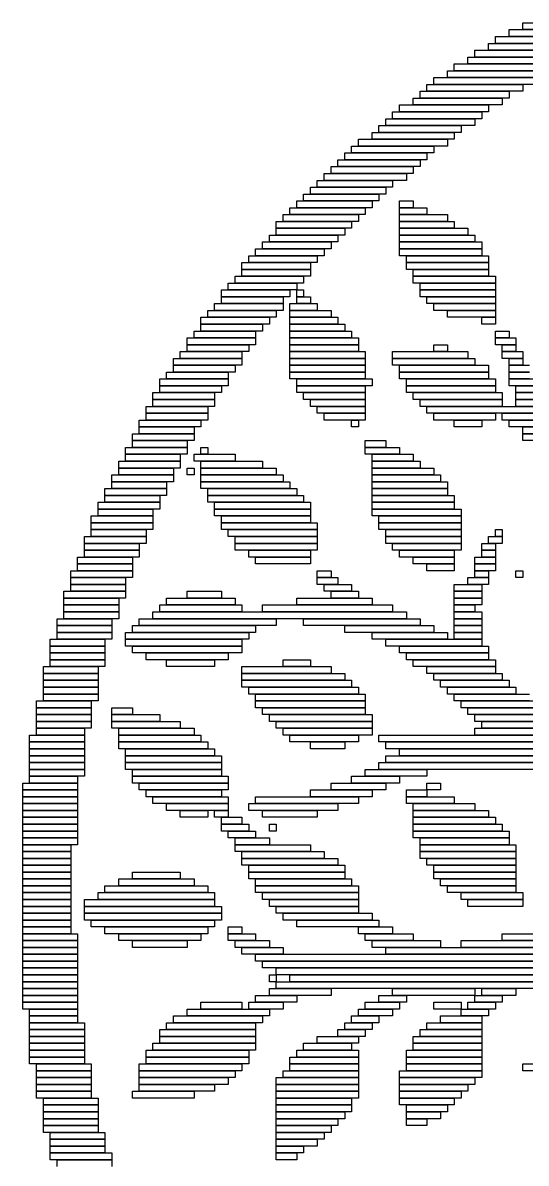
# Model space of a CAD drawing. Extents: x 366 to 657, y 364 to 660.
# Drawn here: x 366 to 439.5, y 474.5 to 641 of the extents above; entities that cross this region are included whole.
import ezdxf

# ---------------------------------------------------------------- set-up
doc = ezdxf.new("R2010")
doc.units = 0

msp = doc.modelspace()

# ---------------------------------------------------------------- linework, layer by layer
for p, q in [((437, 640), (454, 640)), ((437, 639), (437, 640)), ((439, 641), (457, 641)), ((439, 640), (439, 641)), ((457, 640), (439, 640)), ((434, 638), (450, 638)), ((434, 637), (434, 638)), ((435, 639), (452, 639)), ((435, 638), (435, 639)), ((452, 638), (435, 638)), ((454, 639), (437, 639)), ((432, 637), (448, 637)), ((432, 636), (432, 637)), ((450, 637), (434, 637)), ((429, 635), (444, 635)), ((429, 634), (429, 635)), ((431, 636), (446, 636)), ((431, 635), (431, 636)), ((446, 635), (431, 635)), ((448, 636), (432, 636)), ((426, 633), (441, 633)), ((426, 632), (426, 633)), ((428, 634), (443, 634)), ((428, 633), (428, 634)), ((443, 633), (428, 633)), ((444, 634), (429, 634)), ((425, 632), (439, 632)), ((425, 631), (425, 632)), ((441, 632), (426, 632)), ((439, 632), (439, 631)), ((423, 630), (436, 630)), ((423, 629), (423, 630)), ((424, 631), (437, 631)), ((424, 630), (424, 631)), ((437, 630), (424, 630)), ((439, 631), (425, 631)), ((436, 630), (436, 629)), ((437, 631), (437, 630)), ((420, 628), (433, 628)), ((420, 627), (420, 628)), ((421, 629), (434, 629)), ((421, 628), (421, 629)), ((434, 628), (421, 628)), ((436, 629), (423, 629)), ((433, 628), (433, 627)), ((434, 629), (434, 628)), ((419, 627), (432, 627)), ((419, 626), (419, 627)), ((433, 627), (420, 627)), ((432, 627), (432, 626)), ((417, 625), (429, 625)), ((417, 624), (417, 625)), ((418, 626), (430, 626)), ((418, 625), (418, 626)), ((430, 625), (418, 625)), ((432, 626), (419, 626)), ((429, 625), (429, 624)), ((430, 626), (430, 625)), ((414, 623), (426, 623)), ((414, 622), (414, 623)), ((415, 624), (428, 624)), ((415, 623), (415, 624)), ((428, 623), (415, 623)), ((429, 624), (417, 624)), ((426, 623), (426, 622)), ((428, 624), (428, 623)), ((413, 622), (425, 622)), ((413, 621), (413, 622)), ((426, 622), (414, 622)), ((425, 622), (425, 621)), ((411, 620), (423, 620)), ((411, 619), (411, 620)), ((412, 621), (424, 621)), ((412, 620), (412, 621)), ((424, 620), (412, 620)), ((425, 621), (413, 621)), ((423, 620), (423, 619)), ((424, 621), (424, 620)), ((409, 618), (420, 618)), ((409, 617), (409, 618)), ((410, 619), (422, 619)), ((410, 618), (410, 619)), ((422, 618), (410, 618)), ((423, 619), (411, 619)), ((420, 618), (420, 617)), ((422, 619), (422, 618)), ((408, 617), (419, 617)), ((408, 616), (408, 617)), ((420, 617), (409, 617)), ((419, 617), (419, 616)), ((406, 615), (417, 615)), ((406, 614), (406, 615)), ((407, 616), (418, 616)), ((407, 615), (407, 616)), ((418, 615), (407, 615)), ((419, 616), (408, 616)), ((417, 615), (417, 614)), ((418, 616), (418, 615)), ((421, 615), (423, 615)), ((421, 614), (421, 615)), ((423, 615), (423, 614)), ((404, 613), (415, 613)), ((404, 612), (404, 613)), ((405, 614), (416, 614)), ((405, 613), (405, 614)), ((416, 613), (405, 613)), ((417, 614), (406, 614)), ((415, 613), (415, 612)), ((416, 614), (416, 613)), ((423, 614), (421, 614)), ((421, 614), (425, 614)), ((421, 613), (421, 614)), ((425, 613), (421, 613)), ((421, 613), (428, 613)), ((421, 612), (421, 613)), ((425, 614), (425, 613)), ((428, 613), (428, 612)), ((403, 612), (414, 612)), ((403, 611), (403, 612)), ((415, 612), (404, 612)), ((414, 612), (414, 611)), ((428, 612), (421, 612)), ((421, 612), (429, 612)), ((421, 611), (421, 612)), ((429, 612), (429, 611)), ((402, 610), (412, 610)), ((402, 609), (402, 610)), ((414, 611), (403, 611)), ((403, 611), (413, 611)), ((403, 610), (403, 611)), ((413, 610), (403, 610)), ((412, 610), (412, 609)), ((413, 611), (413, 610)), ((429, 611), (421, 611)), ((421, 611), (431, 611)), ((421, 610), (421, 611)), ((431, 610), (421, 610)), ((421, 610), (432, 610)), ((421, 609), (421, 610)), ((431, 611), (431, 610)), ((432, 610), (432, 609)), ((400, 608), (410, 608)), ((400, 607), (400, 608)), ((401, 609), (411, 609)), ((401, 608), (401, 609)), ((411, 608), (401, 608)), ((412, 609), (402, 609)), ((410, 608), (410, 607)), ((411, 609), (411, 608)), ((432, 609), (421, 609)), ((421, 609), (433, 609)), ((421, 608), (421, 609)), ((433, 608), (421, 608)), ((421, 608), (433, 608)), ((421, 607), (421, 608)), ((433, 609), (433, 608)), ((433, 608), (433, 607)), ((399, 607), (409, 607)), ((399, 606), (399, 607)), ((410, 607), (400, 607)), ((409, 607), (409, 606)), ((433, 607), (421, 607)), ((422, 607), (434, 607)), ((422, 606), (422, 607)), ((434, 607), (434, 606)), ((398, 606), (408, 606)), ((398, 605), (398, 606)), ((408, 605), (398, 605)), ((398, 605), (408, 605)), ((398, 604), (398, 605)), ((409, 606), (399, 606)), ((408, 606), (408, 605)), ((408, 605), (408, 604)), ((434, 606), (422, 606)), ((422, 606), (434, 606)), ((422, 605), (422, 606)), ((434, 605), (422, 605)), ((423, 605), (434, 605)), ((423, 604), (423, 605)), ((434, 606), (434, 605)), ((434, 605), (434, 604)), ((396, 603), (406, 603)), ((396, 602), (396, 603)), ((397, 604), (407, 604)), ((397, 603), (397, 604)), ((407, 603), (397, 603)), ((408, 604), (398, 604)), ((406, 603), (406, 602)), ((407, 604), (407, 603)), ((434, 604), (423, 604)), ((423, 604), (435, 604)), ((423, 603), (423, 604)), ((435, 603), (423, 603)), ((424, 603), (435, 603)), ((424, 602), (424, 603)), ((435, 604), (435, 603)), ((435, 603), (435, 602)), ((395, 602), (405, 602)), ((395, 601), (395, 602)), ((406, 602), (396, 602)), ((405, 602), (405, 601)), ((406, 602), (407, 602)), ((406, 601), (406, 602)), ((407, 602), (407, 601)), ((435, 602), (424, 602)), ((424, 602), (435, 602)), ((424, 601), (424, 602)), ((435, 602), (435, 601)), ((394, 600), (404, 600)), ((394, 599), (394, 600)), ((405, 601), (395, 601)), ((395, 601), (404, 601)), ((395, 600), (395, 601)), ((404, 600), (395, 600)), ((404, 601), (404, 600)), ((404, 600), (404, 599)), ((405, 600), (409, 600)), ((405, 599), (405, 600)), ((407, 601), (406, 601)), ((406, 601), (408, 601)), ((406, 600), (406, 601)), ((408, 600), (406, 600)), ((408, 601), (408, 600)), ((409, 600), (409, 599)), ((435, 601), (424, 601)), ((425, 601), (435, 601)), ((425, 600), (425, 601)), ((435, 600), (425, 600)), ((426, 600), (435, 600)), ((426, 599), (426, 600)), ((435, 601), (435, 600)), ((435, 600), (435, 599)), ((392, 598), (402, 598)), ((392, 597), (392, 598)), ((393, 599), (403, 599)), ((393, 598), (393, 599)), ((403, 598), (393, 598)), ((404, 599), (394, 599)), ((402, 598), (402, 597)), ((403, 599), (403, 598)), ((409, 599), (405, 599)), ((405, 599), (411, 599)), ((405, 598), (405, 599)), ((411, 598), (405, 598)), ((405, 598), (412, 598)), ((405, 597), (405, 598)), ((411, 599), (411, 598)), ((412, 598), (412, 597)), ((435, 599), (426, 599)), ((428, 599), (435, 599)), ((428, 598), (428, 599)), ((435, 598), (428, 598)), ((433, 598), (435, 598)), ((433, 597), (433, 598)), ((435, 599), (435, 598)), ((435, 598), (435, 597)), ((402, 597), (392, 597)), ((392, 597), (401, 597)), ((392, 596), (392, 597)), ((401, 597), (401, 596)), ((412, 597), (405, 597)), ((405, 597), (413, 597)), ((405, 596), (405, 597)), ((413, 597), (413, 596)), ((435, 597), (433, 597)), ((390, 595), (400, 595)), ((390, 594), (390, 595)), ((391, 596), (400, 596)), ((391, 595), (391, 596)), ((400, 595), (391, 595)), ((401, 596), (392, 596)), ((400, 596), (400, 595)), ((400, 595), (400, 594)), ((413, 596), (405, 596)), ((405, 596), (414, 596)), ((405, 595), (405, 596)), ((414, 595), (405, 595)), ((405, 595), (415, 595)), ((405, 594), (405, 595)), ((414, 596), (414, 595)), ((415, 595), (415, 594)), ((435, 596), (437, 596)), ((435, 595), (435, 596)), ((437, 595), (435, 595)), ((435, 595), (438, 595)), ((435, 594), (435, 595)), ((437, 596), (437, 595)), ((438, 595), (438, 594)), ((389, 593), (398, 593)), ((389, 592), (389, 593)), ((400, 594), (390, 594)), ((390, 594), (399, 594)), ((390, 593), (390, 594)), ((399, 593), (390, 593)), ((398, 593), (398, 592)), ((399, 594), (399, 593)), ((415, 594), (405, 594)), ((405, 594), (415, 594)), ((405, 593), (405, 594)), ((415, 593), (405, 593)), ((405, 593), (416, 593)), ((405, 592), (405, 593)), ((415, 594), (415, 593)), ((416, 593), (416, 592)), ((420, 593), (431, 593)), ((420, 592), (420, 593)), ((426, 594), (428, 594)), ((426, 593), (426, 594)), ((428, 593), (426, 593)), ((428, 594), (428, 593)), ((431, 593), (431, 592)), ((438, 594), (435, 594)), ((436, 594), (438, 594)), ((436, 593), (436, 594)), ((438, 593), (436, 593)), ((436, 593), (439, 593)), ((436, 592), (436, 593)), ((438, 594), (438, 593)), ((439, 593), (439, 592)), ((388, 592), (398, 592)), ((388, 591), (388, 592)), ((398, 592), (389, 592)), ((398, 592), (398, 591)), ((416, 592), (405, 592)), ((405, 592), (416, 592)), ((405, 591), (405, 592)), ((416, 592), (416, 591)), ((431, 592), (420, 592)), ((420, 592), (432, 592)), ((420, 591), (420, 592)), ((432, 592), (432, 591)), ((439, 592), (436, 592)), ((437, 592), (439, 592)), ((437, 591), (437, 592)), ((439, 592), (439, 591)), ((387, 590), (396, 590)), ((387, 589), (387, 590)), ((398, 591), (388, 591)), ((388, 591), (397, 591)), ((388, 590), (388, 591)), ((397, 590), (388, 590)), ((396, 590), (396, 589)), ((397, 591), (397, 590)), ((416, 591), (405, 591)), ((405, 591), (416, 591)), ((405, 590), (405, 591)), ((416, 590), (405, 590)), ((405, 590), (416, 590)), ((405, 589), (405, 590)), ((416, 591), (416, 590)), ((416, 590), (416, 589)), ((432, 591), (420, 591)), ((421, 591), (434, 591)), ((421, 590), (421, 591)), ((434, 590), (421, 590)), ((421, 590), (434, 590)), ((421, 589), (421, 590)), ((434, 591), (434, 590)), ((434, 590), (434, 589)), ((439, 591), (437, 591)), ((437, 591), (440, 591)), ((437, 590), (437, 591)), ((440, 590), (437, 590)), ((437, 590), (440, 590)), ((437, 589), (437, 590)), ((386, 589), (396, 589)), ((386, 588), (386, 589)), ((396, 588), (386, 588)), ((386, 588), (395, 588)), ((386, 587), (386, 588)), ((396, 589), (387, 589)), ((395, 588), (395, 587)), ((396, 589), (396, 588)), ((416, 589), (405, 589)), ((406, 589), (417, 589)), ((406, 588), (406, 589)), ((417, 588), (406, 588)), ((406, 588), (416, 588)), ((406, 587), (406, 588)), ((416, 588), (416, 587)), ((417, 589), (417, 588)), ((434, 589), (421, 589)), ((422, 589), (435, 589)), ((422, 588), (422, 589)), ((435, 588), (422, 588)), ((422, 588), (435, 588)), ((422, 587), (422, 588)), ((435, 589), (435, 588)), ((435, 588), (435, 587)), ((440, 589), (437, 589)), ((437, 589), (441, 589)), ((437, 588), (437, 589)), ((441, 588), (437, 588)), ((438, 588), (441, 588)), ((438, 587), (438, 588)), ((385, 587), (394, 587)), ((385, 586), (385, 587)), ((395, 587), (386, 587)), ((394, 587), (394, 586)), ((416, 587), (406, 587)), ((407, 587), (416, 587)), ((407, 586), (407, 587)), ((416, 587), (416, 586)), ((435, 587), (422, 587)), ((423, 587), (436, 587)), ((423, 586), (423, 587)), ((436, 587), (436, 586)), ((441, 587), (438, 587)), ((438, 587), (442, 587)), ((438, 586), (438, 587)), ((384, 585), (393, 585)), ((384, 584), (384, 585)), ((394, 586), (385, 586)), ((385, 586), (394, 586)), ((385, 585), (385, 586)), ((394, 585), (385, 585)), ((393, 585), (393, 584)), ((394, 586), (394, 585)), ((416, 586), (407, 586)), ((408, 586), (416, 586)), ((408, 585), (408, 586)), ((416, 585), (408, 585)), ((409, 585), (416, 585)), ((409, 584), (409, 585)), ((416, 586), (416, 585)), ((416, 585), (416, 584)), ((436, 586), (423, 586)), ((424, 586), (436, 586)), ((424, 585), (424, 586)), ((436, 585), (424, 585)), ((425, 585), (442, 585)), ((425, 584), (425, 585)), ((436, 586), (436, 585)), ((442, 586), (438, 586)), ((438, 586), (442, 586)), ((438, 585), (438, 586)), ((442, 585), (438, 585)), ((383, 583), (392, 583)), ((383, 582), (383, 583)), ((393, 584), (384, 584)), ((384, 584), (393, 584)), ((384, 583), (384, 584)), ((393, 583), (384, 583)), ((392, 583), (392, 582)), ((393, 584), (393, 583)), ((416, 584), (409, 584)), ((410, 584), (416, 584)), ((410, 583), (410, 584)), ((416, 583), (410, 583)), ((414, 583), (415, 583)), ((414, 582), (414, 583)), ((415, 583), (415, 582)), ((416, 584), (416, 583)), ((442, 584), (425, 584)), ((426, 584), (435, 584)), ((426, 583), (426, 584)), ((435, 583), (426, 583)), ((429, 583), (433, 583)), ((429, 582), (429, 583)), ((433, 583), (433, 582)), ((435, 584), (435, 583)), ((436, 584), (443, 584)), ((436, 583), (436, 584)), ((443, 583), (436, 583)), ((437, 583), (443, 583)), ((437, 582), (437, 583)), ((392, 582), (383, 582)), ((383, 582), (391, 582)), ((383, 581), (383, 582)), ((391, 582), (391, 581)), ((415, 582), (414, 582)), ((433, 582), (429, 582)), ((443, 582), (437, 582)), ((439, 582), (444, 582)), ((439, 581), (439, 582)), ((382, 581), (391, 581)), ((382, 580), (382, 581)), ((391, 580), (382, 580)), ((382, 580), (390, 580)), ((382, 579), (382, 580)), ((391, 581), (383, 581)), ((390, 580), (390, 579)), ((391, 581), (391, 580)), ((416, 580), (419, 580)), ((416, 579), (416, 580)), ((419, 580), (419, 579)), ((444, 581), (439, 581)), ((439, 581), (445, 581)), ((439, 580), (439, 581)), ((445, 580), (439, 580)), ((381, 579), (390, 579)), ((381, 578), (381, 579)), ((390, 578), (381, 578)), ((381, 578), (389, 578)), ((381, 577), (381, 578)), ((390, 579), (382, 579)), ((389, 578), (389, 577)), ((390, 579), (390, 578)), ((391, 578), (397, 578)), ((391, 577), (391, 578)), ((392, 579), (393, 579)), ((392, 578), (392, 579)), ((393, 578), (392, 578)), ((393, 579), (393, 578)), ((397, 578), (397, 577)), ((419, 579), (416, 579)), ((416, 579), (421, 579)), ((416, 578), (416, 579)), ((421, 578), (416, 578)), ((417, 578), (423, 578)), ((417, 577), (417, 578)), ((421, 579), (421, 578)), ((423, 578), (423, 577)), ((380, 577), (389, 577)), ((380, 576), (380, 577)), ((389, 577), (381, 577)), ((389, 577), (389, 576)), ((397, 577), (391, 577)), ((392, 577), (401, 577)), ((392, 576), (392, 577)), ((401, 577), (401, 576)), ((423, 577), (417, 577)), ((417, 577), (424, 577)), ((417, 576), (417, 577)), ((424, 577), (424, 576)), ((379, 575), (388, 575)), ((379, 574), (379, 575)), ((389, 576), (380, 576)), ((380, 576), (388, 576)), ((380, 575), (380, 576)), ((388, 575), (380, 575)), ((388, 576), (388, 575)), ((388, 575), (388, 574)), ((390, 576), (391, 576)), ((390, 575), (390, 576)), ((391, 575), (390, 575)), ((391, 576), (391, 575)), ((401, 576), (392, 576)), ((392, 576), (403, 576)), ((392, 575), (392, 576)), ((403, 575), (392, 575)), ((392, 575), (404, 575)), ((392, 574), (392, 575)), ((403, 576), (403, 575)), ((404, 575), (404, 574)), ((424, 576), (417, 576)), ((417, 576), (426, 576)), ((417, 575), (417, 576)), ((426, 575), (417, 575)), ((417, 575), (427, 575)), ((417, 574), (417, 575)), ((426, 576), (426, 575)), ((427, 575), (427, 574)), ((378, 573), (387, 573)), ((378, 572), (378, 573)), ((388, 574), (379, 574)), ((379, 574), (387, 574)), ((379, 573), (379, 574)), ((387, 573), (379, 573)), ((387, 574), (387, 573)), ((387, 573), (387, 572)), ((404, 574), (392, 574)), ((392, 574), (405, 574)), ((392, 573), (392, 574)), ((405, 573), (392, 573)), ((393, 573), (406, 573)), ((393, 572), (393, 573)), ((405, 574), (405, 573)), ((406, 573), (406, 572)), ((427, 574), (417, 574)), ((417, 574), (428, 574)), ((417, 573), (417, 574)), ((428, 573), (417, 573)), ((417, 573), (428, 573)), ((417, 572), (417, 573)), ((428, 574), (428, 573)), ((428, 573), (428, 572)), ((387, 572), (378, 572)), ((378, 572), (386, 572)), ((378, 571), (378, 572)), ((386, 572), (386, 571)), ((406, 572), (393, 572)), ((393, 572), (407, 572)), ((393, 571), (393, 572)), ((407, 572), (407, 571)), ((428, 572), (417, 572)), ((417, 572), (429, 572)), ((417, 571), (417, 572)), ((429, 572), (429, 571)), ((377, 571), (386, 571)), ((377, 570), (377, 571)), ((386, 570), (377, 570)), ((377, 570), (385, 570)), ((377, 569), (377, 570)), ((386, 571), (378, 571)), ((385, 570), (385, 569)), ((386, 571), (386, 570)), ((407, 571), (393, 571)), ((394, 571), (408, 571)), ((394, 570), (394, 571)), ((408, 570), (394, 570)), ((394, 570), (408, 570)), ((394, 569), (394, 570)), ((408, 571), (408, 570)), ((408, 570), (408, 569)), ((429, 571), (417, 571)), ((417, 571), (429, 571)), ((417, 570), (417, 571)), ((429, 570), (417, 570)), ((417, 570), (430, 570)), ((417, 569), (417, 570)), ((429, 571), (429, 570)), ((430, 570), (430, 569)), ((376, 569), (385, 569)), ((376, 568), (376, 569)), ((385, 568), (376, 568)), ((376, 568), (385, 568)), ((376, 567), (376, 568)), ((385, 569), (377, 569)), ((385, 569), (385, 568)), ((385, 568), (385, 567)), ((408, 569), (394, 569)), ((395, 569), (408, 569)), ((395, 568), (395, 569)), ((408, 568), (395, 568)), ((395, 568), (409, 568)), ((395, 567), (395, 568)), ((408, 569), (408, 568)), ((409, 568), (409, 567)), ((430, 569), (417, 569)), ((418, 569), (430, 569)), ((418, 568), (418, 569)), ((430, 568), (418, 568)), ((418, 568), (430, 568)), ((418, 567), (418, 568)), ((430, 569), (430, 568)), ((430, 568), (430, 567)), ((385, 567), (376, 567)), ((376, 567), (384, 567)), ((376, 566), (376, 567)), ((384, 567), (384, 566)), ((409, 567), (395, 567)), ((396, 567), (409, 567)), ((396, 566), (396, 567)), ((409, 567), (409, 566)), ((430, 567), (418, 567)), ((419, 567), (430, 567)), ((419, 566), (419, 567)), ((430, 567), (430, 566)), ((435, 567), (436, 567)), ((435, 566), (435, 567)), ((436, 567), (436, 566)), ((375, 566), (384, 566)), ((375, 565), (375, 566)), ((384, 565), (375, 565)), ((375, 565), (383, 565)), ((375, 564), (375, 565)), ((384, 566), (376, 566)), ((383, 565), (383, 564)), ((384, 566), (384, 565)), ((409, 566), (396, 566)), ((397, 566), (409, 566)), ((397, 565), (397, 566)), ((409, 565), (397, 565)), ((397, 565), (409, 565)), ((397, 564), (397, 565)), ((409, 566), (409, 565)), ((409, 565), (409, 564)), ((430, 566), (419, 566)), ((419, 566), (430, 566)), ((419, 565), (419, 566)), ((430, 565), (419, 565)), ((420, 565), (430, 565)), ((420, 564), (420, 565)), ((430, 566), (430, 565)), ((430, 565), (430, 564)), ((433, 565), (435, 565)), ((433, 564), (433, 565)), ((434, 566), (436, 566)), ((434, 565), (434, 566)), ((436, 565), (434, 565)), ((436, 566), (435, 566)), ((435, 565), (435, 564)), ((436, 566), (436, 565)), ((374, 563), (382, 563)), ((374, 562), (374, 563)), ((383, 564), (375, 564)), ((375, 564), (383, 564)), ((375, 563), (375, 564)), ((383, 563), (375, 563)), ((382, 563), (382, 562)), ((383, 564), (383, 563)), ((409, 564), (397, 564)), ((399, 564), (408, 564)), ((399, 563), (399, 564)), ((408, 563), (399, 563)), ((400, 563), (408, 563)), ((400, 562), (400, 563)), ((408, 564), (408, 563)), ((408, 563), (408, 562)), ((430, 564), (420, 564)), ((421, 564), (429, 564)), ((421, 563), (421, 564)), ((429, 563), (421, 563)), ((423, 563), (429, 563)), ((423, 562), (423, 563)), ((429, 564), (429, 563)), ((429, 563), (429, 562)), ((432, 563), (435, 563)), ((432, 562), (432, 563)), ((435, 564), (433, 564)), ((433, 564), (435, 564)), ((433, 563), (433, 564)), ((435, 563), (433, 563)), ((435, 564), (435, 563)), ((435, 563), (435, 562)), ((382, 562), (374, 562)), ((374, 562), (382, 562)), ((374, 561), (374, 562)), ((382, 562), (382, 561)), ((408, 562), (400, 562)), ((429, 562), (423, 562)), ((425, 562), (429, 562)), ((425, 561), (425, 562)), ((429, 562), (429, 561)), ((435, 562), (432, 562)), ((432, 562), (435, 562)), ((432, 561), (432, 562)), ((435, 562), (435, 561)), ((373, 561), (382, 561)), ((373, 560), (373, 561)), ((382, 560), (373, 560)), ((373, 560), (381, 560)), ((373, 559), (373, 560)), ((382, 561), (374, 561)), ((381, 560), (381, 559)), ((382, 561), (382, 560)), ((409, 561), (411, 561)), ((409, 560), (409, 561)), ((411, 560), (409, 560)), ((409, 560), (412, 560)), ((409, 559), (409, 560)), ((411, 561), (411, 560)), ((412, 560), (412, 559)), ((429, 561), (425, 561)), ((431, 560), (434, 560)), ((431, 559), (431, 560)), ((435, 561), (432, 561)), ((432, 561), (434, 561)), ((432, 560), (432, 561)), ((434, 560), (432, 560)), ((434, 561), (434, 560)), ((434, 560), (434, 559)), ((438, 561), (439, 561)), ((438, 560), (438, 561)), ((439, 560), (438, 560)), ((439, 561), (439, 560)), ((372, 558), (381, 558)), ((372, 557), (372, 558)), ((381, 559), (373, 559)), ((373, 559), (381, 559)), ((373, 558), (373, 559)), ((381, 558), (373, 558)), ((381, 559), (381, 558)), ((381, 558), (381, 557)), ((390, 558), (395, 558)), ((390, 557), (390, 558)), ((395, 558), (395, 557)), ((412, 559), (409, 559)), ((410, 559), (414, 559)), ((410, 558), (410, 559)), ((414, 558), (410, 558)), ((411, 558), (415, 558)), ((411, 557), (411, 558)), ((414, 559), (414, 558)), ((415, 558), (415, 557)), ((429, 559), (433, 559)), ((429, 558), (429, 559)), ((433, 558), (429, 558)), ((429, 558), (433, 558)), ((429, 557), (429, 558)), ((434, 559), (431, 559)), ((433, 559), (433, 558)), ((433, 558), (433, 557)), ((381, 557), (372, 557)), ((372, 557), (380, 557)), ((372, 556), (372, 557)), ((380, 557), (380, 556)), ((387, 557), (397, 557)), ((387, 556), (387, 557)), ((395, 557), (390, 557)), ((397, 557), (397, 556)), ((406, 557), (417, 557)), ((406, 556), (406, 557)), ((415, 557), (411, 557)), ((417, 557), (417, 556)), ((433, 557), (429, 557)), ((429, 557), (433, 557)), ((429, 556), (429, 557)), ((433, 557), (433, 556)), ((380, 556), (372, 556)), ((372, 556), (380, 556)), ((372, 555), (372, 556)), ((380, 555), (372, 555)), ((372, 555), (380, 555)), ((372, 554), (372, 555)), ((380, 556), (380, 555)), ((380, 555), (380, 554)), ((385, 555), (422, 555)), ((385, 554), (385, 555)), ((386, 556), (398, 556)), ((386, 555), (386, 556)), ((398, 555), (386, 555)), ((397, 556), (387, 556)), ((398, 556), (398, 555)), ((401, 556), (420, 556)), ((401, 555), (401, 556)), ((420, 555), (401, 555)), ((417, 556), (406, 556)), ((420, 556), (420, 555)), ((422, 555), (422, 554)), ((433, 556), (429, 556)), ((429, 556), (432, 556)), ((429, 555), (429, 556)), ((432, 555), (429, 555)), ((429, 555), (433, 555)), ((429, 554), (429, 555)), ((432, 556), (432, 555)), ((433, 555), (433, 554)), ((371, 554), (379, 554)), ((371, 553), (371, 554)), ((379, 553), (371, 553)), ((371, 553), (379, 553)), ((371, 552), (371, 553)), ((380, 554), (372, 554)), ((379, 554), (379, 553)), ((379, 553), (379, 552)), ((382, 553), (400, 553)), ((382, 552), (382, 553)), ((383, 554), (403, 554)), ((383, 553), (383, 554)), ((403, 553), (383, 553)), ((422, 554), (385, 554)), ((400, 553), (400, 552)), ((403, 554), (403, 553)), ((407, 554), (424, 554)), ((407, 553), (407, 554)), ((424, 553), (407, 553)), ((413, 553), (426, 553)), ((413, 552), (413, 553)), ((424, 554), (424, 553)), ((426, 553), (426, 552)), ((433, 554), (429, 554)), ((429, 554), (433, 554)), ((429, 553), (429, 554)), ((433, 553), (429, 553)), ((429, 553), (433, 553)), ((429, 552), (429, 553)), ((433, 554), (433, 553)), ((433, 553), (433, 552)), ((379, 552), (371, 552)), ((371, 552), (379, 552)), ((371, 551), (371, 552)), ((379, 552), (379, 551)), ((381, 552), (399, 552)), ((381, 551), (381, 552)), ((400, 552), (382, 552)), ((399, 552), (399, 551)), ((426, 552), (413, 552)), ((417, 552), (428, 552)), ((417, 551), (417, 552)), ((428, 552), (428, 551)), ((433, 552), (429, 552)), ((429, 552), (433, 552)), ((429, 551), (429, 552)), ((433, 552), (433, 551)), ((370, 551), (378, 551)), ((370, 550), (370, 551)), ((378, 550), (370, 550)), ((370, 550), (378, 550)), ((370, 549), (370, 550)), ((379, 551), (371, 551)), ((378, 551), (378, 550)), ((378, 550), (378, 549)), ((399, 551), (381, 551)), ((381, 551), (398, 551)), ((381, 550), (381, 551)), ((398, 550), (381, 550)), ((382, 550), (398, 550)), ((382, 549), (382, 550)), ((398, 551), (398, 550)), ((398, 550), (398, 549)), ((428, 551), (417, 551)), ((419, 551), (433, 551)), ((419, 550), (419, 551)), ((433, 550), (419, 550)), ((421, 550), (434, 550)), ((421, 549), (421, 550)), ((433, 551), (429, 551)), ((433, 551), (433, 550)), ((434, 550), (434, 549)), ((378, 549), (370, 549)), ((370, 549), (378, 549)), ((370, 548), (370, 549)), ((378, 548), (370, 548)), ((370, 548), (378, 548)), ((370, 547), (370, 548)), ((378, 549), (378, 548)), ((378, 548), (378, 547)), ((398, 549), (382, 549)), ((384, 549), (396, 549)), ((384, 548), (384, 549)), ((396, 548), (384, 548)), ((387, 548), (394, 548)), ((387, 547), (387, 548)), ((394, 548), (394, 547)), ((396, 549), (396, 548)), ((404, 548), (408, 548)), ((404, 547), (404, 548)), ((408, 548), (408, 547)), ((434, 549), (421, 549)), ((422, 549), (434, 549)), ((422, 548), (422, 549)), ((434, 548), (422, 548)), ((423, 548), (435, 548)), ((423, 547), (423, 548)), ((434, 549), (434, 548)), ((435, 548), (435, 547)), ((369, 547), (377, 547)), ((369, 546), (369, 547)), ((378, 547), (370, 547)), ((377, 547), (377, 546)), ((394, 547), (387, 547)), ((398, 547), (411, 547)), ((398, 546), (398, 547)), ((408, 547), (404, 547)), ((411, 547), (411, 546)), ((435, 547), (423, 547)), ((425, 547), (435, 547)), ((425, 546), (425, 547)), ((435, 547), (435, 546)), ((377, 546), (369, 546)), ((369, 546), (377, 546)), ((369, 545), (369, 546)), ((377, 545), (369, 545)), ((369, 545), (377, 545)), ((369, 544), (369, 545)), ((377, 546), (377, 545)), ((377, 545), (377, 544)), ((411, 546), (398, 546)), ((398, 546), (413, 546)), ((398, 545), (398, 546)), ((413, 545), (398, 545)), ((398, 545), (414, 545)), ((398, 544), (398, 545)), ((413, 546), (413, 545)), ((414, 545), (414, 544)), ((435, 546), (425, 546)), ((426, 546), (436, 546)), ((426, 545), (426, 546)), ((436, 545), (426, 545)), ((427, 545), (437, 545)), ((427, 544), (427, 545)), ((436, 546), (436, 545)), ((437, 545), (437, 544)), ((377, 544), (369, 544)), ((369, 544), (377, 544)), ((369, 543), (369, 544)), ((377, 543), (369, 543)), ((369, 543), (377, 543)), ((369, 542), (369, 543)), ((377, 544), (377, 543)), ((377, 543), (377, 542)), ((414, 544), (398, 544)), ((399, 544), (415, 544)), ((399, 543), (399, 544)), ((415, 543), (399, 543)), ((400, 543), (416, 543)), ((400, 542), (400, 543)), ((415, 544), (415, 543)), ((416, 543), (416, 542)), ((437, 544), (427, 544)), ((428, 544), (438, 544)), ((428, 543), (428, 544)), ((438, 543), (428, 543)), ((429, 543), (440, 543)), ((429, 542), (429, 543)), ((438, 544), (438, 543)), ((368, 542), (376, 542)), ((368, 541), (368, 542)), ((377, 542), (369, 542)), ((376, 542), (376, 541)), ((416, 542), (400, 542)), ((400, 542), (416, 542)), ((400, 541), (400, 542)), ((416, 542), (416, 541)), ((440, 542), (429, 542)), ((430, 542), (441, 542)), ((430, 541), (430, 542)), ((376, 541), (368, 541)), ((368, 541), (376, 541)), ((368, 540), (368, 541)), ((376, 540), (368, 540)), ((368, 540), (376, 540)), ((368, 539), (368, 540)), ((376, 541), (376, 540)), ((376, 540), (376, 539)), ((379, 541), (382, 541)), ((379, 540), (379, 541)), ((382, 540), (379, 540)), ((379, 540), (386, 540)), ((379, 539), (379, 540)), ((382, 541), (382, 540)), ((386, 540), (386, 539)), ((416, 541), (400, 541)), ((401, 541), (416, 541)), ((401, 540), (401, 541)), ((416, 540), (401, 540)), ((402, 540), (417, 540)), ((402, 539), (402, 540)), ((416, 541), (416, 540)), ((417, 540), (417, 539)), ((441, 541), (430, 541)), ((431, 541), (443, 541)), ((431, 540), (431, 541)), ((443, 540), (431, 540)), ((432, 540), (445, 540)), ((432, 539), (432, 540)), ((376, 539), (368, 539)), ((368, 539), (376, 539)), ((368, 538), (368, 539)), ((376, 538), (368, 538)), ((368, 538), (375, 538)), ((368, 537), (368, 538)), ((375, 538), (375, 537)), ((376, 539), (376, 538)), ((386, 539), (379, 539)), ((379, 539), (389, 539)), ((379, 538), (379, 539)), ((389, 538), (379, 538)), ((380, 538), (391, 538)), ((380, 537), (380, 538)), ((389, 539), (389, 538)), ((391, 538), (391, 537)), ((417, 539), (402, 539)), ((403, 539), (417, 539)), ((403, 538), (403, 539)), ((417, 538), (403, 538)), ((404, 538), (417, 538)), ((404, 537), (404, 538)), ((417, 539), (417, 538)), ((417, 538), (417, 537)), ((445, 539), (432, 539)), ((432, 538), (452, 538)), ((432, 537), (432, 538)), ((433, 539), (448, 539)), ((433, 538), (433, 539)), ((448, 538), (433, 538)), ((367, 537), (375, 537)), ((367, 536), (367, 537)), ((375, 537), (368, 537)), ((375, 537), (375, 536)), ((391, 537), (380, 537)), ((380, 537), (392, 537)), ((380, 536), (380, 537)), ((392, 537), (392, 536)), ((417, 537), (404, 537)), ((405, 537), (415, 537)), ((405, 536), (405, 537)), ((415, 537), (415, 536)), ((418, 537), (456, 537)), ((418, 536), (418, 537)), ((452, 537), (432, 537)), ((375, 536), (367, 536)), ((367, 536), (375, 536)), ((367, 535), (367, 536)), ((375, 535), (367, 535)), ((367, 535), (375, 535)), ((367, 534), (367, 535)), ((375, 536), (375, 535)), ((375, 535), (375, 534)), ((392, 536), (380, 536)), ((380, 536), (393, 536)), ((380, 535), (380, 536)), ((393, 535), (380, 535)), ((381, 535), (394, 535)), ((381, 534), (381, 535)), ((393, 536), (393, 535)), ((394, 535), (394, 534)), ((415, 536), (405, 536)), ((408, 536), (413, 536)), ((408, 535), (408, 536)), ((413, 535), (408, 535)), ((413, 536), (413, 535)), ((456, 536), (418, 536)), ((419, 536), (460, 536)), ((419, 535), (419, 536)), ((460, 535), (419, 535)), ((421, 535), (463, 535)), ((421, 534), (421, 535)), ((375, 534), (367, 534)), ((367, 534), (375, 534)), ((367, 533), (367, 534)), ((375, 533), (367, 533)), ((367, 533), (375, 533)), ((367, 532), (367, 533)), ((375, 534), (375, 533)), ((375, 533), (375, 532)), ((394, 534), (381, 534)), ((381, 534), (395, 534)), ((381, 533), (381, 534)), ((395, 533), (381, 533)), ((381, 533), (395, 533)), ((381, 532), (381, 533)), ((395, 534), (395, 533)), ((395, 533), (395, 532)), ((418, 533), (467, 533)), ((418, 532), (418, 533)), ((419, 534), (465, 534)), ((419, 533), (419, 534)), ((465, 533), (419, 533)), ((463, 534), (421, 534)), ((375, 532), (367, 532)), ((367, 532), (375, 532)), ((367, 531), (367, 532)), ((375, 532), (375, 531)), ((395, 532), (381, 532)), ((382, 532), (395, 532)), ((382, 531), (382, 532)), ((395, 532), (395, 531)), ((416, 532), (425, 532)), ((416, 531), (416, 532)), ((467, 532), (418, 532)), ((425, 532), (425, 531)), ((366, 530), (374, 530)), ((366, 529), (366, 530)), ((375, 531), (367, 531)), ((367, 531), (374, 531)), ((367, 530), (367, 531)), ((374, 530), (367, 530)), ((374, 531), (374, 530)), ((374, 530), (374, 529)), ((395, 531), (382, 531)), ((382, 531), (396, 531)), ((382, 530), (382, 531)), ((396, 530), (382, 530)), ((383, 530), (396, 530)), ((383, 529), (383, 530)), ((396, 531), (396, 530)), ((396, 530), (396, 529)), ((411, 530), (419, 530)), ((411, 529), (411, 530)), ((414, 531), (421, 531)), ((414, 530), (414, 531)), ((421, 530), (414, 530)), ((425, 531), (416, 531)), ((419, 530), (419, 529)), ((421, 531), (421, 530)), ((425, 530), (427, 530)), ((425, 529), (425, 530)), ((427, 530), (427, 529)), ((374, 529), (366, 529)), ((366, 529), (374, 529)), ((366, 528), (366, 529)), ((374, 528), (366, 528)), ((366, 528), (374, 528)), ((366, 527), (366, 528)), ((374, 529), (374, 528)), ((374, 528), (374, 527)), ((396, 529), (383, 529)), ((384, 529), (395, 529)), ((384, 528), (384, 529)), ((395, 528), (384, 528)), ((385, 528), (396, 528)), ((385, 527), (385, 528)), ((395, 529), (395, 528)), ((396, 528), (396, 527)), ((400, 528), (415, 528)), ((400, 527), (400, 528)), ((408, 529), (417, 529)), ((408, 528), (408, 529)), ((417, 528), (408, 528)), ((419, 529), (411, 529)), ((415, 528), (415, 527)), ((417, 529), (417, 528)), ((422, 529), (425, 529)), ((422, 528), (422, 529)), ((425, 528), (422, 528)), ((422, 528), (429, 528)), ((422, 527), (422, 528)), ((427, 529), (425, 529)), ((425, 529), (425, 528)), ((429, 528), (429, 527)), ((374, 527), (366, 527)), ((366, 527), (374, 527)), ((366, 526), (366, 527)), ((374, 527), (374, 526)), ((396, 527), (385, 527)), ((387, 527), (396, 527)), ((387, 526), (387, 527)), ((396, 527), (396, 526)), ((399, 527), (412, 527)), ((399, 526), (399, 527)), ((415, 527), (400, 527)), ((412, 527), (412, 526)), ((429, 527), (422, 527)), ((423, 527), (432, 527)), ((423, 526), (423, 527)), ((432, 527), (432, 526)), ((374, 526), (366, 526)), ((366, 526), (374, 526)), ((366, 525), (366, 526)), ((374, 525), (366, 525)), ((366, 525), (374, 525)), ((366, 524), (366, 525)), ((374, 526), (374, 525)), ((374, 525), (374, 524)), ((396, 526), (387, 526)), ((389, 526), (393, 526)), ((389, 525), (389, 526)), ((393, 525), (389, 525)), ((393, 526), (393, 525)), ((394, 526), (396, 526)), ((394, 525), (394, 526)), ((396, 525), (394, 525)), ((395, 525), (398, 525)), ((395, 524), (395, 525)), ((396, 526), (396, 525)), ((398, 525), (398, 524)), ((412, 526), (399, 526)), ((401, 526), (409, 526)), ((401, 525), (401, 526)), ((409, 525), (401, 525)), ((409, 526), (409, 525)), ((432, 526), (423, 526)), ((423, 526), (434, 526)), ((423, 525), (423, 526)), ((434, 525), (423, 525)), ((423, 525), (435, 525)), ((423, 524), (423, 525)), ((434, 526), (434, 525)), ((435, 525), (435, 524)), ((374, 524), (366, 524)), ((366, 524), (374, 524)), ((366, 523), (366, 524)), ((374, 523), (366, 523)), ((366, 523), (374, 523)), ((366, 522), (366, 523)), ((374, 524), (374, 523)), ((374, 523), (374, 522)), ((398, 524), (395, 524)), ((395, 524), (399, 524)), ((395, 523), (395, 524)), ((399, 523), (395, 523)), ((396, 523), (400, 523)), ((396, 522), (396, 523)), ((399, 524), (399, 523)), ((400, 523), (400, 522)), ((402, 524), (403, 524)), ((402, 523), (402, 524)), ((403, 523), (402, 523)), ((403, 524), (403, 523)), ((435, 524), (423, 524)), ((423, 524), (436, 524)), ((423, 523), (423, 524)), ((436, 523), (423, 523)), ((423, 523), (437, 523)), ((423, 522), (423, 523)), ((436, 524), (436, 523)), ((437, 523), (437, 522)), ((374, 522), (366, 522)), ((366, 522), (374, 522)), ((366, 521), (366, 522)), ((374, 522), (374, 521)), ((400, 522), (396, 522)), ((397, 522), (402, 522)), ((397, 521), (397, 522)), ((402, 522), (402, 521)), ((437, 522), (423, 522)), ((424, 522), (437, 522)), ((424, 521), (424, 522)), ((437, 522), (437, 521)), ((374, 521), (366, 521)), ((366, 521), (373, 521)), ((366, 520), (366, 521)), ((373, 520), (366, 520)), ((366, 520), (373, 520)), ((366, 519), (366, 520)), ((373, 521), (373, 520)), ((373, 520), (373, 519)), ((402, 521), (397, 521)), ((397, 521), (408, 521)), ((397, 520), (397, 521)), ((408, 520), (397, 520)), ((398, 520), (410, 520)), ((398, 519), (398, 520)), ((408, 521), (408, 520)), ((410, 520), (410, 519)), ((437, 521), (424, 521)), ((424, 521), (438, 521)), ((424, 520), (424, 521)), ((438, 520), (424, 520)), ((424, 520), (438, 520)), ((424, 519), (424, 520)), ((438, 521), (438, 520)), ((438, 520), (438, 519)), ((373, 519), (366, 519)), ((366, 519), (373, 519)), ((366, 518), (366, 519)), ((373, 518), (366, 518)), ((366, 518), (373, 518)), ((366, 517), (366, 518)), ((373, 519), (373, 518)), ((373, 518), (373, 517)), ((410, 519), (398, 519)), ((398, 519), (412, 519)), ((398, 518), (398, 519)), ((412, 518), (398, 518)), ((399, 518), (413, 518)), ((399, 517), (399, 518)), ((412, 519), (412, 518)), ((413, 518), (413, 517)), ((438, 519), (424, 519)), ((425, 519), (438, 519)), ((425, 518), (425, 519)), ((438, 518), (425, 518)), ((426, 518), (438, 518)), ((426, 517), (426, 518)), ((438, 519), (438, 518)), ((438, 518), (438, 517)), ((373, 517), (366, 517)), ((366, 517), (373, 517)), ((366, 516), (366, 517)), ((373, 517), (373, 516)), ((382, 517), (389, 517)), ((382, 516), (382, 517)), ((389, 517), (389, 516)), ((413, 517), (399, 517)), ((399, 517), (413, 517)), ((399, 516), (399, 517)), ((413, 517), (413, 516)), ((438, 517), (426, 517)), ((426, 517), (438, 517)), ((426, 516), (426, 517)), ((438, 517), (438, 516)), ((373, 516), (366, 516)), ((366, 516), (373, 516)), ((366, 515), (366, 516)), ((373, 515), (366, 515)), ((366, 515), (373, 515)), ((366, 514), (366, 515)), ((373, 516), (373, 515)), ((373, 515), (373, 514)), ((378, 515), (393, 515)), ((378, 514), (378, 515)), ((380, 516), (391, 516)), ((380, 515), (380, 516)), ((391, 515), (380, 515)), ((389, 516), (382, 516)), ((391, 516), (391, 515)), ((393, 515), (393, 514)), ((413, 516), (399, 516)), ((400, 516), (414, 516)), ((400, 515), (400, 516)), ((414, 515), (400, 515)), ((400, 515), (415, 515)), ((400, 514), (400, 515)), ((414, 516), (414, 515)), ((415, 515), (415, 514)), ((438, 516), (426, 516)), ((427, 516), (438, 516)), ((427, 515), (427, 516)), ((438, 515), (427, 515)), ((428, 515), (438, 515)), ((428, 514), (428, 515)), ((438, 516), (438, 515)), ((438, 515), (438, 514)), ((373, 514), (366, 514)), ((366, 514), (373, 514)), ((366, 513), (366, 514)), ((373, 513), (366, 513)), ((366, 513), (373, 513)), ((366, 512), (366, 513)), ((373, 514), (373, 513)), ((373, 513), (373, 512)), ((375, 513), (394, 513)), ((375, 512), (375, 513)), ((377, 514), (394, 514)), ((377, 513), (377, 514)), ((394, 513), (377, 513)), ((393, 514), (378, 514)), ((394, 514), (394, 513)), ((394, 513), (394, 512)), ((415, 514), (400, 514)), ((401, 514), (415, 514)), ((401, 513), (401, 514)), ((415, 513), (401, 513)), ((402, 513), (415, 513)), ((402, 512), (402, 513)), ((415, 514), (415, 513)), ((415, 513), (415, 512)), ((438, 514), (428, 514)), ((430, 514), (439, 514)), ((430, 513), (430, 514)), ((439, 513), (430, 513)), ((431, 513), (439, 513)), ((431, 512), (431, 513)), ((439, 514), (439, 513)), ((439, 513), (439, 512)), ((373, 512), (366, 512)), ((366, 512), (373, 512)), ((366, 511), (366, 512)), ((373, 512), (373, 511)), ((394, 512), (375, 512)), ((375, 512), (395, 512)), ((375, 511), (375, 512)), ((395, 512), (395, 511)), ((415, 512), (402, 512)), ((403, 512), (415, 512)), ((403, 511), (403, 512)), ((415, 512), (415, 511)), ((439, 512), (431, 512)), ((373, 511), (366, 511)), ((366, 511), (373, 511)), ((366, 510), (366, 511)), ((373, 510), (366, 510)), ((366, 510), (373, 510)), ((366, 509), (366, 510)), ((373, 511), (373, 510)), ((373, 510), (373, 509)), ((395, 511), (375, 511)), ((375, 511), (395, 511)), ((375, 510), (375, 511)), ((395, 510), (375, 510)), ((376, 510), (394, 510)), ((376, 509), (376, 510)), ((394, 510), (394, 509)), ((395, 511), (395, 510)), ((415, 511), (403, 511)), ((404, 511), (417, 511)), ((404, 510), (404, 511)), ((417, 510), (404, 510)), ((406, 510), (418, 510)), ((406, 509), (406, 510)), ((417, 511), (417, 510)), ((418, 510), (418, 509)), ((373, 509), (366, 509)), ((366, 509), (373, 509)), ((366, 508), (366, 509)), ((373, 508), (366, 508)), ((366, 508), (374, 508)), ((366, 507), (366, 508)), ((373, 509), (373, 508)), ((374, 508), (374, 507)), ((394, 509), (376, 509)), ((378, 509), (393, 509)), ((378, 508), (378, 509)), ((393, 508), (378, 508)), ((380, 508), (392, 508)), ((380, 507), (380, 508)), ((392, 508), (392, 507)), ((393, 509), (393, 508)), ((396, 509), (398, 509)), ((396, 508), (396, 509)), ((398, 508), (396, 508)), ((396, 508), (400, 508)), ((396, 507), (396, 508)), ((398, 509), (398, 508)), ((400, 508), (400, 507)), ((418, 509), (406, 509)), ((415, 509), (420, 509)), ((415, 508), (415, 509)), ((420, 508), (415, 508)), ((416, 508), (423, 508)), ((416, 507), (416, 508)), ((420, 509), (420, 508)), ((423, 508), (423, 507)), ((436, 508), (459, 508)), ((436, 507), (436, 508)), ((374, 507), (366, 507)), ((366, 507), (374, 507)), ((366, 506), (366, 507)), ((374, 507), (374, 506)), ((392, 507), (380, 507)), ((382, 507), (390, 507)), ((382, 506), (382, 507)), ((390, 507), (390, 506)), ((400, 507), (396, 507)), ((397, 507), (402, 507)), ((397, 506), (397, 507)), ((402, 507), (402, 506)), ((423, 507), (416, 507)), ((417, 507), (427, 507)), ((417, 506), (417, 507)), ((427, 507), (427, 506)), ((430, 507), (457, 507)), ((430, 506), (430, 507)), ((459, 507), (436, 507)), ((374, 506), (366, 506)), ((366, 506), (374, 506)), ((366, 505), (366, 506)), ((374, 505), (366, 505)), ((366, 505), (374, 505)), ((366, 504), (366, 505)), ((374, 506), (374, 505)), ((374, 505), (374, 504)), ((390, 506), (382, 506)), ((402, 506), (397, 506)), ((398, 506), (404, 506)), ((398, 505), (398, 506)), ((404, 505), (398, 505)), ((400, 505), (454, 505)), ((400, 504), (400, 505)), ((404, 506), (404, 505)), ((427, 506), (417, 506)), ((419, 506), (456, 506)), ((419, 505), (419, 506)), ((456, 505), (419, 505)), ((457, 506), (430, 506)), ((374, 504), (366, 504)), ((366, 504), (374, 504)), ((366, 503), (366, 504)), ((374, 503), (366, 503)), ((366, 503), (374, 503)), ((366, 502), (366, 503)), ((374, 504), (374, 503)), ((374, 503), (374, 502)), ((454, 504), (400, 504)), ((401, 504), (453, 504)), ((401, 503), (401, 504)), ((453, 503), (401, 503)), ((403, 503), (447, 503)), ((403, 502), (403, 503)), ((374, 502), (366, 502)), ((366, 502), (374, 502)), ((366, 501), (366, 502)), ((374, 502), (374, 501)), ((402, 502), (403, 502)), ((402, 501), (402, 502)), ((447, 502), (403, 502)), ((403, 502), (403, 501)), ((405, 502), (444, 502)), ((405, 501), (405, 502)), ((374, 501), (366, 501)), ((366, 501), (374, 501)), ((366, 500), (366, 501)), ((374, 500), (366, 500)), ((366, 500), (374, 500)), ((366, 499), (366, 500)), ((374, 501), (374, 500)), ((374, 500), (374, 499)), ((403, 501), (402, 501)), ((402, 500), (411, 500)), ((402, 499), (402, 500)), ((403, 501), (441, 501)), ((403, 500), (403, 501)), ((441, 500), (403, 500)), ((444, 501), (405, 501)), ((411, 500), (411, 499)), ((420, 500), (432, 500)), ((420, 499), (420, 500)), ((432, 500), (432, 499)), ((433, 500), (438, 500)), ((433, 499), (433, 500)), ((438, 500), (438, 499)), ((374, 499), (366, 499)), ((366, 499), (374, 499)), ((366, 498), (366, 499)), ((374, 498), (366, 498)), ((366, 498), (374, 498)), ((366, 497), (366, 498)), ((374, 499), (374, 498)), ((374, 498), (374, 497)), ((392, 498), (398, 498)), ((392, 497), (392, 498)), ((398, 498), (398, 497)), ((399, 498), (404, 498)), ((399, 497), (399, 498)), ((400, 499), (406, 499)), ((400, 498), (400, 499)), ((406, 498), (400, 498)), ((411, 499), (402, 499)), ((404, 498), (404, 497)), ((406, 499), (406, 498)), ((416, 498), (421, 498)), ((416, 497), (416, 498)), ((418, 499), (422, 499)), ((418, 498), (418, 499)), ((422, 498), (418, 498)), ((432, 499), (420, 499)), ((421, 498), (421, 497)), ((422, 499), (422, 498)), ((426, 498), (430, 498)), ((426, 497), (426, 498)), ((430, 498), (430, 497)), ((431, 498), (435, 498)), ((431, 497), (431, 498)), ((432, 499), (436, 499)), ((432, 498), (432, 499)), ((436, 498), (432, 498)), ((438, 499), (433, 499)), ((435, 498), (435, 497)), ((436, 499), (436, 498)), ((374, 497), (366, 497)), ((367, 497), (374, 497)), ((367, 496), (367, 497)), ((374, 497), (374, 496)), ((390, 497), (402, 497)), ((390, 496), (390, 497)), ((398, 497), (392, 497)), ((404, 497), (399, 497)), ((402, 497), (402, 496)), ((415, 497), (420, 497)), ((415, 496), (415, 497)), ((421, 497), (416, 497)), ((420, 497), (420, 496)), ((430, 497), (426, 497)), ((430, 497), (434, 497)), ((430, 496), (430, 497)), ((435, 497), (431, 497)), ((434, 497), (434, 496)), ((374, 496), (367, 496)), ((367, 496), (374, 496)), ((367, 495), (367, 496)), ((374, 495), (367, 495)), ((367, 495), (375, 495)), ((367, 494), (367, 495)), ((374, 496), (374, 495)), ((375, 495), (375, 494)), ((387, 495), (400, 495)), ((387, 494), (387, 495)), ((388, 496), (401, 496)), ((388, 495), (388, 496)), ((401, 495), (388, 495)), ((402, 496), (390, 496)), ((400, 495), (400, 494)), ((401, 496), (401, 495)), ((413, 495), (417, 495)), ((413, 494), (413, 495)), ((414, 496), (418, 496)), ((414, 495), (414, 496)), ((418, 495), (414, 495)), ((420, 496), (415, 496)), ((417, 495), (417, 494)), ((418, 496), (418, 495)), ((425, 495), (433, 495)), ((425, 494), (425, 495)), ((427, 496), (433, 496)), ((427, 495), (427, 496)), ((433, 495), (427, 495)), ((434, 496), (430, 496)), ((433, 496), (433, 495)), ((433, 495), (433, 494)), ((375, 494), (367, 494)), ((367, 494), (375, 494)), ((367, 493), (367, 494)), ((375, 493), (367, 493)), ((367, 493), (375, 493)), ((367, 492), (367, 493)), ((375, 494), (375, 493)), ((375, 493), (375, 492)), ((386, 494), (400, 494)), ((386, 493), (386, 494)), ((400, 493), (386, 493)), ((386, 493), (400, 493)), ((386, 492), (386, 493)), ((400, 494), (387, 494)), ((400, 494), (400, 493)), ((400, 493), (400, 492)), ((409, 493), (415, 493)), ((409, 492), (409, 493)), ((412, 494), (416, 494)), ((412, 493), (412, 494)), ((416, 493), (412, 493)), ((417, 494), (413, 494)), ((415, 493), (415, 492)), ((416, 494), (416, 493)), ((423, 493), (433, 493)), ((423, 492), (423, 493)), ((424, 494), (433, 494)), ((424, 493), (424, 494)), ((433, 493), (424, 493)), ((433, 494), (425, 494)), ((433, 494), (433, 493)), ((433, 493), (433, 492)), ((375, 492), (367, 492)), ((367, 492), (375, 492)), ((367, 491), (367, 492)), ((375, 492), (375, 491)), ((385, 492), (400, 492)), ((385, 491), (385, 492)), ((400, 492), (386, 492)), ((400, 492), (400, 491)), ((407, 492), (414, 492)), ((407, 491), (407, 492)), ((415, 492), (409, 492)), ((414, 492), (414, 491)), ((433, 492), (423, 492)), ((423, 492), (433, 492)), ((423, 491), (423, 492)), ((433, 492), (433, 491)), ((375, 491), (367, 491)), ((367, 491), (375, 491)), ((367, 490), (367, 491)), ((375, 490), (367, 490)), ((367, 490), (375, 490)), ((367, 489), (367, 490)), ((375, 491), (375, 490)), ((375, 490), (375, 489)), ((384, 491), (399, 491)), ((384, 490), (384, 491)), ((399, 490), (384, 490)), ((384, 490), (399, 490)), ((384, 489), (384, 490)), ((400, 491), (385, 491)), ((399, 491), (399, 490)), ((399, 490), (399, 489)), ((405, 490), (415, 490)), ((405, 489), (405, 490)), ((406, 491), (415, 491)), ((406, 490), (406, 491)), ((415, 490), (406, 490)), ((414, 491), (407, 491)), ((415, 491), (415, 490)), ((415, 490), (415, 489)), ((422, 491), (433, 491)), ((422, 490), (422, 491)), ((433, 490), (422, 490)), ((422, 490), (433, 490)), ((422, 489), (422, 490)), ((433, 491), (423, 491)), ((433, 491), (433, 490)), ((433, 490), (433, 489)), ((375, 489), (367, 489)), ((368, 489), (376, 489)), ((368, 488), (368, 489)), ((376, 488), (368, 488)), ((368, 488), (376, 488)), ((368, 487), (368, 488)), ((376, 489), (376, 488)), ((376, 488), (376, 487)), ((383, 489), (398, 489)), ((383, 488), (383, 489)), ((398, 488), (383, 488)), ((383, 488), (397, 488)), ((383, 487), (383, 488)), ((399, 489), (384, 489)), ((397, 488), (397, 487)), ((398, 489), (398, 488)), ((404, 488), (415, 488)), ((404, 487), (404, 488)), ((415, 489), (405, 489)), ((405, 489), (415, 489)), ((405, 488), (405, 489)), ((415, 488), (405, 488)), ((415, 489), (415, 488)), ((415, 488), (415, 487)), ((421, 488), (433, 488)), ((421, 487), (421, 488)), ((433, 489), (422, 489)), ((422, 489), (433, 489)), ((422, 488), (422, 489)), ((433, 488), (422, 488)), ((433, 489), (433, 488)), ((433, 488), (433, 487)), ((439, 489), (451, 489)), ((439, 488), (439, 489)), ((451, 488), (439, 488)), ((376, 487), (368, 487)), ((368, 487), (376, 487)), ((368, 486), (368, 487)), ((376, 487), (376, 486)), ((397, 487), (383, 487)), ((383, 487), (396, 487)), ((383, 486), (383, 487)), ((396, 487), (396, 486)), ((403, 487), (415, 487)), ((403, 486), (403, 487)), ((415, 487), (404, 487)), ((415, 487), (415, 486)), ((433, 487), (421, 487)), ((421, 487), (432, 487)), ((421, 486), (421, 487)), ((432, 487), (432, 486)), ((376, 486), (368, 486)), ((368, 486), (376, 486)), ((368, 485), (368, 486)), ((376, 485), (368, 485)), ((368, 485), (376, 485)), ((368, 484), (368, 485)), ((376, 486), (376, 485)), ((376, 485), (376, 484)), ((382, 485), (391, 485)), ((382, 484), (382, 485)), ((396, 486), (383, 486)), ((383, 486), (394, 486)), ((383, 485), (383, 486)), ((394, 485), (383, 485)), ((391, 485), (391, 484)), ((394, 486), (394, 485)), ((415, 486), (403, 486)), ((403, 486), (415, 486)), ((403, 485), (403, 486)), ((415, 485), (403, 485)), ((403, 485), (415, 485)), ((403, 484), (403, 485)), ((415, 486), (415, 485)), ((415, 485), (415, 484)), ((432, 486), (421, 486)), ((421, 486), (431, 486)), ((421, 485), (421, 486)), ((431, 485), (421, 485)), ((421, 485), (430, 485)), ((421, 484), (421, 485)), ((430, 485), (430, 484)), ((431, 486), (431, 485)), ((376, 484), (368, 484)), ((369, 484), (377, 484)), ((369, 483), (369, 484)), ((377, 483), (369, 483)), ((369, 483), (377, 483)), ((369, 482), (369, 483)), ((377, 484), (377, 483)), ((377, 483), (377, 482)), ((391, 484), (382, 484)), ((415, 484), (403, 484)), ((403, 484), (414, 484)), ((403, 483), (403, 484)), ((414, 483), (403, 483)), ((403, 483), (414, 483)), ((403, 482), (403, 483)), ((414, 484), (414, 483)), ((414, 483), (414, 482)), ((430, 484), (421, 484)), ((421, 484), (429, 484)), ((421, 483), (421, 484)), ((429, 483), (421, 483)), ((422, 483), (428, 483)), ((422, 482), (422, 483)), ((428, 483), (428, 482)), ((429, 484), (429, 483)), ((377, 482), (369, 482)), ((369, 482), (377, 482)), ((369, 481), (369, 482)), ((377, 482), (377, 481)), ((414, 482), (403, 482)), ((403, 482), (413, 482)), ((403, 481), (403, 482)), ((413, 482), (413, 481)), ((428, 482), (422, 482)), ((422, 482), (427, 482)), ((422, 481), (422, 482)), ((427, 482), (427, 481)), ((377, 481), (369, 481)), ((369, 481), (377, 481)), ((369, 480), (369, 481)), ((377, 480), (369, 480)), ((369, 480), (377, 480)), ((369, 479), (369, 480)), ((377, 481), (377, 480)), ((377, 480), (377, 479)), ((413, 481), (403, 481)), ((403, 481), (412, 481)), ((403, 480), (403, 481)), ((412, 480), (403, 480)), ((403, 480), (411, 480)), ((403, 479), (403, 480)), ((411, 480), (411, 479)), ((412, 481), (412, 480)), ((427, 481), (422, 481)), ((422, 481), (425, 481)), ((422, 480), (422, 481)), ((425, 480), (422, 480)), ((425, 481), (425, 480)), ((377, 479), (369, 479)), ((370, 479), (378, 479)), ((370, 478), (370, 479)), ((378, 478), (370, 478)), ((370, 478), (378, 478)), ((370, 477), (370, 478)), ((378, 479), (378, 478)), ((378, 478), (378, 477)), ((411, 479), (403, 479)), ((403, 479), (410, 479)), ((403, 478), (403, 479)), ((410, 478), (403, 478)), ((403, 478), (409, 478)), ((403, 477), (403, 478)), ((409, 478), (409, 477)), ((410, 479), (410, 478)), ((378, 477), (370, 477)), ((370, 477), (378, 477)), ((370, 476), (370, 477)), ((378, 477), (378, 476)), ((409, 477), (403, 477)), ((403, 477), (407, 477)), ((403, 476), (403, 477)), ((407, 477), (407, 476)), ((378, 476), (370, 476)), ((370, 476), (379, 476)), ((370, 475), (370, 476)), ((379, 475), (370, 475)), ((371, 475), (379, 475)), ((371, 474), (371, 475)), ((379, 476), (379, 475)), ((379, 475), (379, 474)), ((407, 476), (403, 476)), ((403, 476), (406, 476)), ((403, 475), (403, 476)), ((406, 475), (403, 475)), ((406, 476), (406, 475))]:
    msp.add_line(p, q)

doc.saveas('drawing.dxf')
